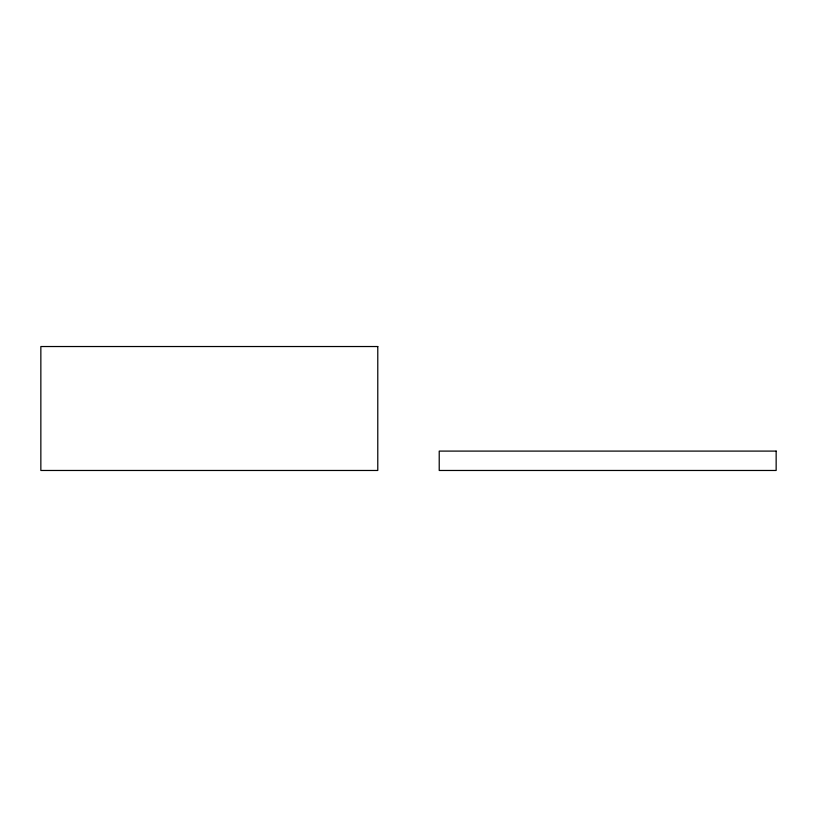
<?xml version="1.0" encoding="UTF-8"?>
<svg xmlns="http://www.w3.org/2000/svg" width="817" height="817" viewBox="0 0 817 817"><rect width="100%" height="100%" fill="white"/><g stroke="black" fill="none" stroke-linecap="round" stroke-linejoin="round"><path stroke-width="1.23" d="M377.781 346.531L40.85 346.531L40.85 470.469L377.781 470.469L377.781 346.531M776.15 451.096L439.219 451.096L439.219 470.469L776.15 470.469L776.15 451.096"/></g></svg>
